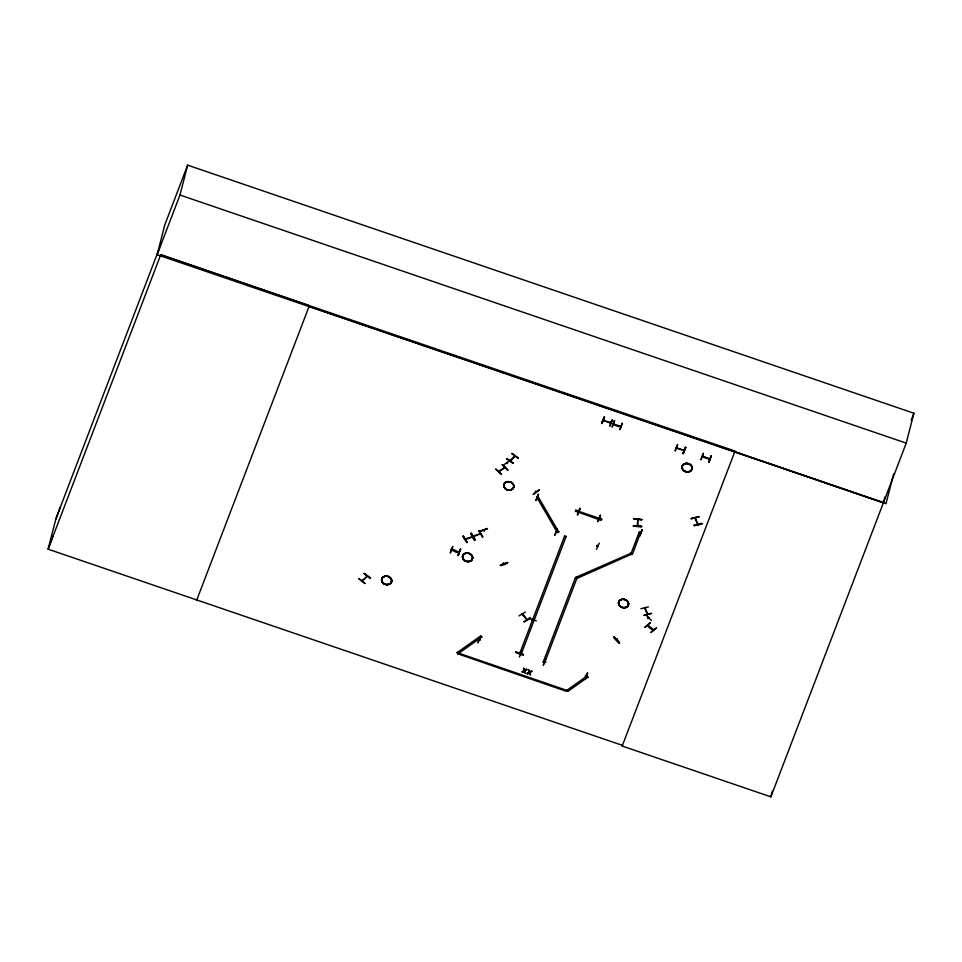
<?xml version="1.0" encoding="UTF-8"?>
<svg xmlns="http://www.w3.org/2000/svg" width="962" height="962" viewBox="0 0 962 962"><rect width="100%" height="100%" fill="white"/><g stroke="black" fill="none" stroke-linecap="round" stroke-linejoin="round"><path stroke-width="1.44" d="M471.705 537.265L471.981 536.808M472.486 536.315L472.619 536.543M474.086 535.75L473.989 536.531L474.05 535.87M653.739 629.581C653.968 632.01 646.019 625.685 648.015 624.699M633.381 526.022C640.752 524.663 647.594 528.403 633.381 525.998M633.802 518.903L641.967 519.624L633.862 518.626M637.409 525.721L637.71 519.372M637.818 525.156L637.59 526.19L637.818 518.939M637.674 526.058L637.734 525.072M647.606 613.311L647.534 614.477L644.528 607.888M520.105 652.994C519.24 652.945 519.408 653.751 520.695 653.27M532.082 620.225L532.707 619.239M506.613 462.999L507.227 463.612L507.491 462.866M535.497 491.269L536.026 492.195L536.291 491.45M536.351 491.618L535.425 491.582M641.558 526.454L633.393 525.685L641.546 526.479M519.348 653.294L519.733 652.38M532.419 620.262L532.142 619.696M515.007 455.531L514.646 456.697L514.886 455.964M884.908 496.897L883.405 502.789L157.143 254.702L164.815 224.831L187.638 165.151L913.9 413.239L906.228 443.121L770.875 796.849L622.089 746.019L622.354 745.334M157.143 254.702L179.966 195.033L187.638 165.151M362.097 580.266C362.241 581.301 368.626 574.951 366.714 575.973M362.446 579.93L362.157 581.024L362.506 580.314M364.081 573.665L370.623 578.234L364.37 573.4M362.566 579.93L362.325 580.976L366.883 576.635M365.139 583.369L358.862 578.559M450.312 552.922L452.801 546.356L450.36 552.669M451.671 549.218L451.611 549.999L451.863 549.206M451.599 549.627L452.308 550.192L452.405 549.386M458.742 551.563L458.501 552.344L458.525 551.695M460.582 549.013L458.152 555.339M459.114 552.549L459.283 551.743C459.608 556.168 440.873 543.338 459.307 552.296M463.011 536.351L467.087 542.604L462.975 536.387M465.392 538.768L472.366 536.76M465.885 538.588L465.295 539.237M475.144 539.514L474.29 540.043L470.683 533.441L474.398 539.983L475.108 539.55L471.284 533.405M471.32 533.381L470.574 533.694M471.572 537L472.294 536.303M473.364 536.014L480.375 533.91M473.4 535.918L473.581 536.231M473.304 536.387L473.893 535.738M478.968 530.675L482.708 537.061L478.691 530.591M479.689 533.754L479.99 533.958M480.194 531.373L487.457 528.547L480.218 531.108M473.472 536.676L480.495 533.477L479.894 534.427M480.303 533.465L479.689 534.078M483.778 529.701L484.03 530.844L484.439 530.158M498.881 471.164L505.074 467.231M483.633 530.194L484.355 530.723L484.03 529.617M498.953 471.019L499.146 471.765M484.187 529.713L483.982 530.796M499.362 470.731L499.025 471.753L504.954 467.664M498.869 471.488L499.482 470.755M507.695 470.057L502.236 464.574L507.659 470.069M503.679 464.899L509.788 460.618M495.839 469.131C499.074 472.727 507.239 479.04 495.803 469.179M504.28 467.364L504.401 468.133L504.882 467.039M481.95 636.844L458.08 653.787L457.106 652.344M504.701 467.075L504.449 468.073M506.818 458.838L513.323 463.431L506.938 458.561M506.938 462.421L507.275 463.119M567.171 689.802L566.606 691.401L457.936 653.871M506.601 463.059L507.118 462.494M457.84 654.244L458.405 652.645M510.149 460.449L510.004 461.038L514.718 456.024M510.606 460.089L510.233 461.195L510.497 460.521M510.509 460.702L515.079 456.216M514.49 455.94L514.574 456.697L514.838 455.591M511.844 453.643L518.314 458.261L512.037 453.463M477.946 642.844L480.483 636.279L477.994 642.58M479.341 639.141L479.28 639.91L479.521 639.129M479.954 639.754L480.062 639.321M457.01 652.717L480.88 635.786M507.599 562.517C503.282 566.582 493.662 566.293 507.623 562.566M503.547 563.023L503.403 563.552C504.136 564.838 504.292 563.059 503.391 563.383M533.429 494.456L539.213 490.103M533.188 494.191L539.201 489.814M535.774 491.534L536.183 491.955M558.898 531.697L557.407 532.575L536.555 496.897M535.966 500.589L538.504 494.035L536.014 500.336M537.349 496.897L537.301 497.643M537.542 496.885L537.289 497.667L538.179 497.318M558.802 532.07L537.95 496.392M538.083 497.077L538.011 497.57M518.975 615.908L525.432 612M526.984 619.42L522.414 613.588M522.582 613.672L522.522 614.766L522.931 614.081M515.704 651.911L515.512 652.513L523.232 655.194L523.436 654.593L515.704 651.923L523.424 654.605M524.17 622.005L530.435 617.869M527.248 619.768L526.539 618.999M566.221 536.279L520.959 654.725L519.552 653.835M519.997 652.476L519.769 653.438M528.607 618.289L536.375 620.863M520.021 652.561L519.817 653.715M519.384 656.998L521.969 650.456M520.646 653.174L520.502 653.919M532.058 620.286L532.443 619.155M554.846 535.112L557.371 528.799M556.216 531.914L556.325 531.481M556.276 532.226L556.517 531.469M556.986 532.431L557.046 531.661M522.847 672.149L524.422 670.899L522.222 671.933L524.218 670.43L523.568 668.337L524.591 670.442L526.755 669.432L524.783 670.911L526.755 669.432M522.222 671.933L524.158 670.67L523.568 668.337M524.591 670.442L524.158 668.542M524.927 672.582L525.444 673.027L524.422 670.899M527.248 673.653L529.244 672.137L528.595 670.057L529.605 672.161L531.77 671.139L529.809 672.63L530.471 674.747L529.449 672.618L527.248 673.653L529.244 672.137M529.172 672.39L528.595 670.057M529.184 670.261L528.523 670.31M519.456 654.208L564.718 535.762M529.809 672.63L531.77 671.139M529.882 674.542L529.449 672.618M531.156 670.935L531.709 671.392M530.471 674.747L529.87 672.378M601.767 518.771L601.202 520.382L575.492 511.195M575.396 511.568L575.961 509.956M578.126 510.738L577.813 511.099M579.954 508.429L577.513 514.526M578.715 511.026L578.415 511.712L578.655 510.93M602.008 423.533L604.497 416.955L601.911 423.472M603.378 419.829L604.124 420.55M604.1 419.997L603.847 420.791L604.148 420.093M576.972 578.09L544.612 662.806L543.193 661.916M545.502 658.729L543.434 664.946M544.805 661.507C543.734 662.626 546.825 662.121 544.684 662.181M544.612 662.806L544.997 661.495M545.526 661.676L545.454 662.181M545.466 662.457L545.586 661.772M603.174 420.478L610.726 423.136L610.966 422.378L610.882 423.148L610.329 422.21M610.437 422.162L610.197 422.955M612.253 419.612L609.752 426.178L612.59 419.973M612.157 427.02L614.634 420.442L612.205 426.755M613.515 423.304C612.722 425.228 621.103 428.006 621.26 425.95M613.708 423.292L613.455 424.086L614.345 423.725M614.009 424.23L614.237 423.484M543.097 662.289L575.468 577.573M631.757 554.112L576.875 578.463L576.142 576.899M621.151 426.382L620.37 425.781M620.586 425.649L620.286 426.346M619.961 429.413L622.378 423.088L620.009 429.665M620.959 426.635L621.127 425.829M600.204 518.506L599.314 518.855L599.386 518.085M599.314 518.855L599.567 518.073M600.456 515.476L597.558 521.632L600.396 515.416M599.35 518.542L599.963 519.011L600.108 518.265M597.101 545.334L596.849 546.115L596.885 545.466M597.775 545.646L597.39 546.308L597.63 545.514M458.309 653.018L568.241 690.86M585.93 676.298L585.473 675.384M587.433 672.847L584.956 679.136M567.075 690.175L587.06 675.949M568.145 691.233L588.131 677.007M637.938 520.153L638.022 519.552M637.229 525.998L637.457 525.036M631.661 554.485L630.94 552.922M640.74 532.214L632.551 554.1L631.144 553.21M631.048 553.583L639.213 532.13M640.62 532.9L639.85 532.287M640.151 531.938L639.79 532.659M642.327 529.749L639.502 535.69M640.692 532.118L639.85 532.623M614.081 637.181C630.819 655.11 602.549 625.132 619.528 642.676M616.834 639.502L616.654 640.079L617.556 639.417M617.255 639.213L616.907 640.223L617.448 639.886M617.376 639.225L616.75 639.971M675.216 450.721L677.657 444.408L675.108 450.913M676.539 447.27L676.478 448.039L676.719 447.258M676.454 447.679L677.164 448.244L677.26 447.438M640.884 608.73L648.436 606.89M683.597 449.603L683.357 450.396L683.381 449.747M683.333 453.739L685.726 447.402L683.02 453.391M684.138 449.795L683.886 450.577L684.186 449.879M682.984 453.607L685.762 447.438M644.913 607.395L647.763 614.333M645.129 608.561L645.045 607.503M647.498 614.405L647.715 613.359M644.841 627.368L650.432 622.606L644.901 627.2M648.111 617.712L648.184 618.434L648.496 617.869M648.304 618.446L648.135 617.736M648.52 617.424L648.123 618.482M648.713 617.388L648.003 618.145M648.472 625.336L647.642 624.807M647.63 625.372L647.835 624.639M648.135 625.757L648.436 625.059M651.43 613.467L643.891 615.403L651.502 613.263M651.514 620.574L646.055 615.091M653.463 629.809L653.21 629.653M653.811 629.725L647.727 625.084M656.349 627.946L650.853 632.539L656.397 627.921M700.973 459.788L703.45 453.21L701.009 459.535M702.332 456.084L702.164 456.806L709.872 459.379M702.525 456.072L702.921 456.998M702.933 456.577L703.054 456.253M709.162 459.175L709.295 458.465L709.042 459.151M709.932 458.609L709.764 459.367M698.171 523.929L698.039 524.53L695.033 517.544M710.076 458.73L702.392 456.541M695.298 517.472L695.189 518.698L695.43 517.592M711.195 455.856L708.814 462.205M694.275 525.793L701.851 523.953L694.191 525.252M697.859 523.424L697.859 524.086M770.875 796.849L772.342 791.101M893.59 474.05L885.99 503.679L734.776 451.755M472.414 537.036L465.464 539.526M522.15 614.297L522.871 614.61M55.712 519.54L60.498 506.709M52.898 536.339L48.1 549.17L622.45 745.37L622.186 746.055L735.04 451.058L160.69 254.87L48.1 549.17L55.928 518.674L159.415 248.184M196.513 600.649L309.379 305.651L160.786 254.629M458.357 552.224L459.211 552.236M458.056 555.567L460.557 549.001M458.128 555.555L460.594 549.254M683.212 450.276L684.162 450.348M682.912 453.619L685.413 447.053M709.018 459.09L709.812 459.078M911.242 420.178L913.9 413.239M479.292 639.886L480.086 639.874M480.002 639.85L479.22 639.826M554.906 535.1L557.467 528.631M577.837 511.471L578.679 511.483M577.404 514.754L580.302 508.597M579.99 508.237L577.489 514.73M600.468 515.223L598.015 521.524M543.374 665.127L545.454 658.742M596.801 545.779L597.655 546.031L596.861 546.091M599.278 543.157L596.452 549.302M639.766 532.599L640.716 532.671M639.429 535.942L642.327 529.785M639.862 536.062L641.979 529.617M585.281 679.485L587.746 673.172M619.432 642.905L613.948 637.457M694.925 518.073L697.703 524.506M463.311 536.231L467.027 542.592L463.383 536.038M513.383 463.215L506.866 458.778M358.646 578.763L364.899 583.597M518.314 458.261L512.024 453.451M613.708 637.638L619.143 643.133M577.825 511.195L578.583 511.423M502.224 464.742L507.924 470.069M524.651 670.201L526.13 669.215M527.873 673.857L529.377 672.859M370.394 578.415L364.153 573.412M523.905 621.717L530.399 618.085M683.958 450.553L676.418 447.955L684.006 450.264M556.301 531.95L556.998 532.19M556.878 532.419L556.216 532.166M599.927 519.023L599.182 518.734M576.046 577.272L630.844 553.294M536.459 497.27L537.854 496.765M478.992 530.699L482.683 537.036M480.17 531.277L487.457 528.559M500.372 565.343L507.587 562.782M644.841 608.561L644.937 607.948M691.233 518.746L698.833 516.943M694.191 525.276L701.767 523.412L701.863 524.013M694.143 525.48L701.743 523.665M604.016 417.039L601.623 423.364L604.425 417.207M513.612 487.638L513.648 487.53A5.123 4.221 14.4 0 0 507.683 481.625A5.123 4.221 14.4 0 0 505.062 488.468A5.123 4.221 14.4 0 0 513.6 487.638A5.123 4.221 14.4 0 0 507.659 481.734A5.123 4.221 14.4 0 0 505.038 488.576A5.099 4.209 14.4 0 0 513.588 487.626A5.099 4.209 14.4 0 0 507.659 481.746A5.099 4.209 14.4 0 0 505.05 488.564A5.123 4.221 14.4 0 0 513.624 487.518A5.099 4.209 14.4 0 0 507.708 481.565A5.099 4.209 14.4 0 0 505.098 488.383A5.099 4.209 14.4 0 0 513.624 487.445M391.45 582.094A5.099 4.209 14.4 0 0 385.522 576.226A5.099 4.209 14.4 0 0 382.912 583.044A5.123 4.221 14.4 0 0 391.462 582.106A5.123 4.221 14.4 0 0 385.522 576.214A5.123 4.221 14.4 0 0 382.936 582.936A5.123 4.221 14.4 0 0 391.498 581.998L391.51 582.01A5.123 4.221 14.4 0 0 385.546 576.094A5.123 4.221 14.4 0 0 382.9 583.056A5.099 4.209 14.4 0 0 391.45 582.094L391.51 582.118M526.923 619.901L522.125 614.213M633.814 518.795L641.907 519.769M578.427 511.688L577.825 511.435M597.402 546.272L596.789 546.019M544.865 661.964L545.466 662.205M603.451 420.25L611.002 422.907M179.966 195.033L906.228 443.121M309.115 306.349L883.465 502.537M621.067 426.358L613.323 423.965M703.162 456.505L705.567 457.323M575.865 510.329L601.671 519.143M639.117 532.503L640.62 533.02M564.622 536.135L566.125 536.652M575.372 577.946L576.875 578.463M526.07 669.468L526.683 669.672M522.294 671.68L522.907 671.897M527.308 673.4L527.934 673.616M586.002 675.973L585.281 676.082M691.943 469.203A5.099 4.209 14.4 0 1 683.417 470.141A5.099 4.209 14.4 0 1 686.026 463.323A5.099 4.209 14.4 0 1 691.943 469.203A5.123 4.221 14.4 0 1 683.381 470.238A5.123 4.221 14.4 0 1 686.002 463.383A5.123 4.221 14.4 0 1 691.943 469.288L691.979 469.312M586.964 676.322L588.035 677.38M480.784 636.159L481.854 637.217M471.344 533.357L475.096 539.766M524.855 670.67L525.444 673.027M524.362 671.151L524.855 672.835M532.599 619.781L532.323 620.382L532.599 619.781M691.293 518.578L698.881 516.762L691.293 518.578M711.243 455.904L708.826 462.433L711.231 455.88M471.019 533.501L474.699 539.898L471.019 533.501M691.955 469.408L691.931 469.408A5.099 4.209 14.4 0 1 683.357 470.334A5.123 4.221 14.4 0 1 685.966 463.492A5.123 4.221 14.4 0 1 691.918 469.396A5.123 4.221 14.4 0 1 683.345 470.346A5.099 4.209 14.4 0 1 685.966 463.516A5.099 4.209 14.4 0 1 691.894 469.396M472.426 559.066L472.39 559.066A5.123 4.221 14.4 0 1 463.84 559.884A5.123 4.221 14.4 0 1 466.462 553.042A5.099 4.209 14.4 0 1 472.414 558.862A5.099 4.209 14.4 0 1 463.876 559.8A5.099 4.209 14.4 0 1 466.486 552.982A5.123 4.221 14.4 0 1 472.414 558.946L472.45 558.97A5.123 4.221 14.4 0 1 463.816 560.004A5.123 4.221 14.4 0 1 466.438 553.15A5.123 4.221 14.4 0 1 472.378 559.054A5.099 4.209 14.4 0 1 463.828 559.98A5.099 4.209 14.4 0 1 466.438 553.162A5.099 4.209 14.4 0 1 472.366 559.042M382.96 582.864A5.099 4.209 14.4 0 0 391.498 581.914A5.099 4.209 14.4 0 0 385.57 576.034A5.099 4.209 14.4 0 0 382.96 582.864M619.841 606.012A5.123 4.221 14.4 0 0 628.402 605.074A5.123 4.221 14.4 0 0 622.462 599.17A5.123 4.221 14.4 0 0 619.841 606.012A5.099 4.209 14.4 0 0 628.354 605.182A5.123 4.221 14.4 0 0 622.426 599.29A5.123 4.221 14.4 0 0 619.817 606.132A5.123 4.221 14.4 0 0 628.378 605.182A5.099 4.209 14.4 0 0 622.438 599.302A5.099 4.209 14.4 0 0 619.829 606.12A5.099 4.209 14.4 0 0 628.354 605.17A5.099 4.209 14.4 0 0 622.438 599.314A5.099 4.209 14.4 0 0 619.829 606.132"/></g></svg>
